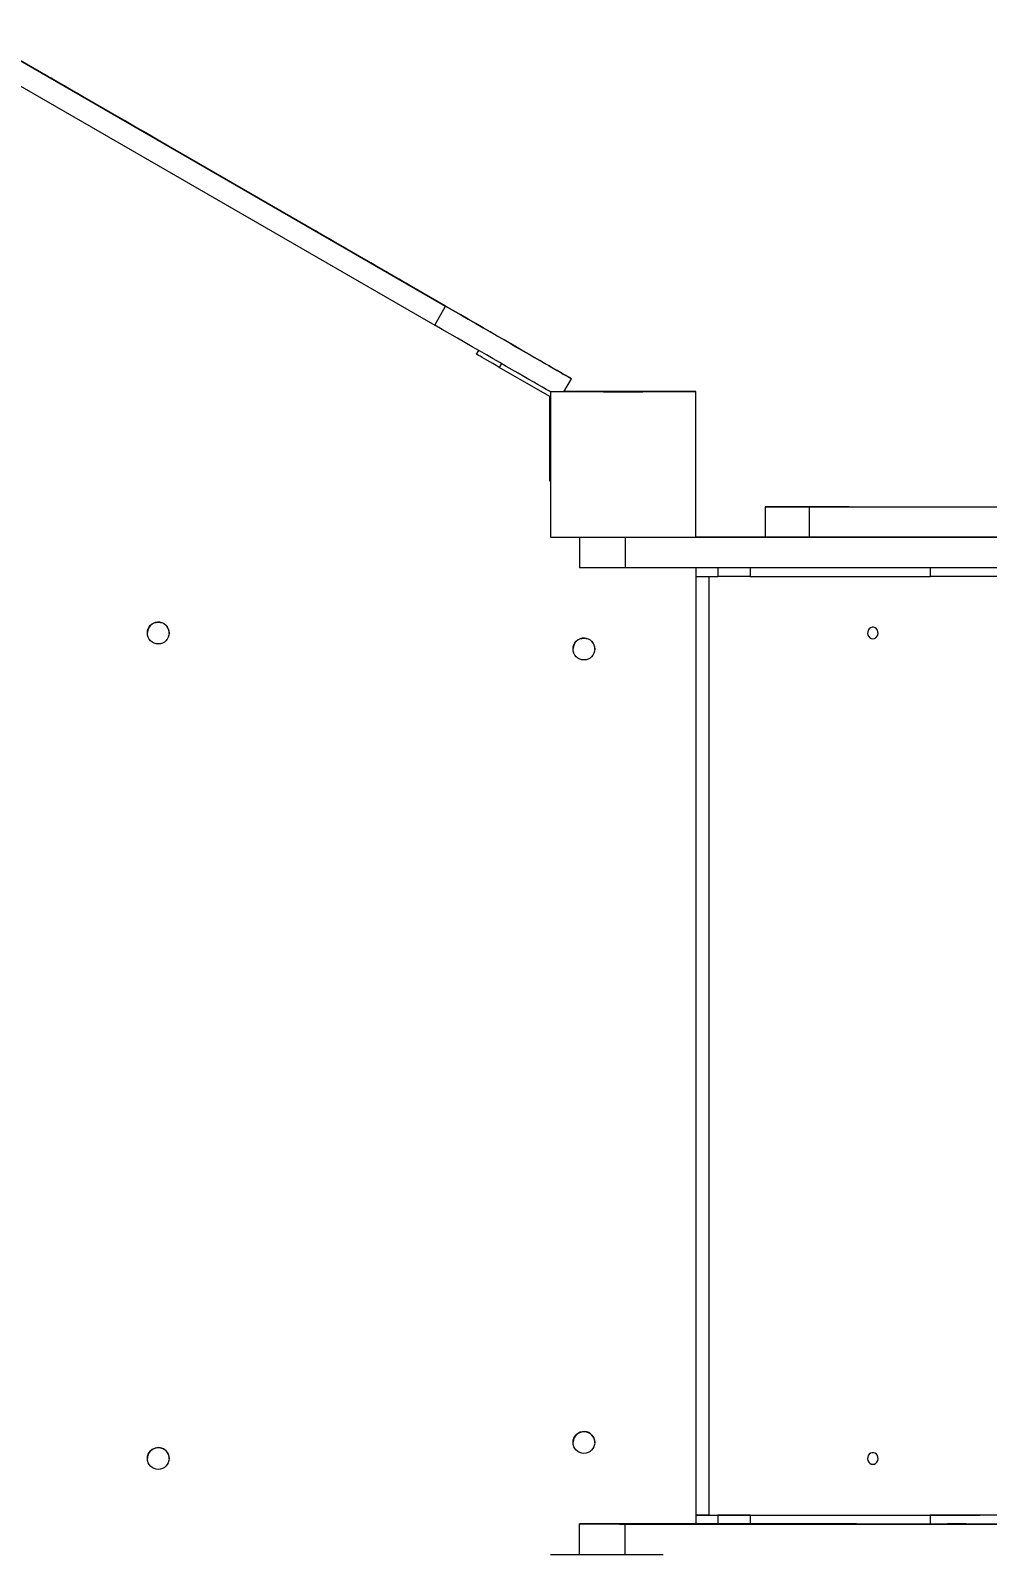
# Model space of a CAD drawing. Header units: millimetres. Extents: x -10881 to 8954, y -8695 to 5624.
# Drawn here: x 2961 to 3620, y -223 to 825 of the extents above; entities that cross this region are included whole.
import ezdxf

# ---------------------------------------------------------------- set-up
doc = ezdxf.new("R2010")
doc.units = ezdxf.units.MM
for name, color, linetype in [('DIKOM_ОБЪЕКТ', 7, 'Continuous'), ('DIKOM_РАЗМЕР_ЗОНА', 7, 'Continuous'), ('DIKOM_РАЗМЕР_ОБЪЕКТА', 7, 'Continuous')]:
    doc.layers.add(name, color=color, linetype=linetype)
doc.styles.add('style1', font='arial.ttf', dxfattribs={"width": 0.8})
doc.dimstyles.new('1-50', dxfattribs={"dimtxt": 300, "dimasz": 200, "dimexe": 100, "dimexo": 0, "dimgap": 100, "dimtad": 1, "dimtxsty": 'style1', "dimcen": 200, "dimclrd": 7, "dimclre": 7, "dimclrt": 7, "dimadec": 1, "dimazin": 2, "dimtfac": 1, "dimtmove": 0, "dimatfit": 2, "dimfxl": 0, "dimlwd": 25, "dimlwe": 18, "dimarcsym": 0})

# ---------------------------------------------------------------- blocks, each defined once
blk = doc.blocks.new('*D10')
at = {"layer": 'Defpoints', "color": 0, "transparency": 16777216}
for p in [(-7152.7, 2730.8), (7385.2, 911.3), (7385.2, -7693.8)]:
    blk.add_point(p, dxfattribs=at)
at = {"layer": 'DIKOM_РАЗМЕР_ОБЪЕКТА', "color": 7, "lineweight": 18, "transparency": 16777216}
for p, q in [((-7152.7, 2730.8), (-7152.7, -7793.8)), ((7385.2, 911.3), (7385.2, -7793.8))]:
    blk.add_line(p, q, dxfattribs=at)
at = {"layer": 'DIKOM_РАЗМЕР_ОБЪЕКТА', "color": 7, "lineweight": 25, "transparency": 16777216}
blk.add_line((-6952.7, -7693.8), (7185.2, -7693.8), dxfattribs=at)
at = {"layer": 'DIKOM_РАЗМЕР_ОБЪЕКТА', "color": 7, "transparency": 16777216}
for points in [[(-6952.7, -7660.4), (-6952.7, -7727.1), (-7152.7, -7693.8)], [(7185.2, -7660.4), (7185.2, -7727.1), (7385.2, -7693.8)]]:
    blk.add_solid(points, dxfattribs=at)
at = {"layer": 'DIKOM_РАЗМЕР_ОБЪЕКТА', "color": 7, "transparency": 16777216, "insert": (116.2, -7440.6), "char_height": 300, "attachment_point": 5, "style": 'style1'}
blk.add_mtext('14500', dxfattribs=at)
blk = doc.blocks.new('*D12')
at = {"layer": 'Defpoints', "color": 0, "transparency": 16777216}
for p in [(-9113.3, 3014), (8954.2, 2756.5), (8954.2, -8594.5)]:
    blk.add_point(p, dxfattribs=at)
at = {"layer": 'DIKOM_РАЗМЕР_ЗОНА', "color": 7, "lineweight": 18, "transparency": 16777216}
for p, q in [((-9113.3, 3014), (-9113.3, -8694.5)), ((8954.2, 2756.5), (8954.2, -8694.5))]:
    blk.add_line(p, q, dxfattribs=at)
at = {"layer": 'DIKOM_РАЗМЕР_ЗОНА', "color": 7, "lineweight": 25, "transparency": 16777216}
blk.add_line((-8913.3, -8594.5), (8754.2, -8594.5), dxfattribs=at)
at = {"layer": 'DIKOM_РАЗМЕР_ЗОНА', "color": 7, "transparency": 16777216}
for points in [[(-8913.3, -8561.2), (-8913.3, -8627.8), (-9113.3, -8594.5)], [(8754.2, -8561.2), (8754.2, -8627.8), (8954.2, -8594.5)]]:
    blk.add_solid(points, dxfattribs=at)
at = {"layer": 'DIKOM_РАЗМЕР_ЗОНА', "color": 7, "transparency": 16777216, "insert": (-79.6, -8341.3), "char_height": 300, "attachment_point": 5, "style": 'style1'}
blk.add_mtext('18000', dxfattribs=at)

msp = doc.modelspace()

# ---------------------------------------------------------------- linework, layer by layer
at = {"layer": 'DIKOM_ОБЪЕКТ', "color": 7, "linetype": 'Continuous', "lineweight": 15}
for p, q in [((2952.554, 805.715), (3247.003, 635.715)), ((3247.005, 635.816), (2952.556, 805.816)), ((2945.054, 792.724), (3239.503, 622.724)), ((2969.875, 795.74), (2969.876, 795.791)), ((3056.457, 745.752), (3056.479, 745.791)), ((3056.478, 745.74), (3056.479, 745.791)), ((3143.08, 695.74), (3143.081, 695.791)), ((3229.662, 645.752), (3229.684, 645.791)), ((3229.683, 645.74), (3229.684, 645.791)), ((3239.503, 622.724), (3247.003, 635.715)), ((3268.314, 602.648), (3269.805, 605.23)), ((3268.315, 602.706), (3269.781, 605.244)), ((3268.339, 602.692), (3268.315, 602.706)), ((3285.395, 596.231), (3283.903, 593.645)), ((3318.776, 573.511), (3283.903, 593.645)), ((3328.407, 576.726), (3333.606, 585.729)), ((3419.207, 577.028), (3328.582, 577.028)), ((3333.606, 585.729), (3333.607, 585.801)), ((3419.2, 576.696), (3419.207, 577.028)), ((3419.207, 477.028), (3419.207, 577.028)), ((3318.776, 533.243), (3318.776, 573.511)), ((3319.2, 576.696), (3319.2, 576.72)), ((3319.2, 576.696), (3319.2, 476.696)), ((3419.2, 576.696), (3319.2, 576.696)), ((3419.2, 476.696), (3419.2, 576.696)), ((3318.776, 533.243), (3319.2, 533.243)), ((3319.2, 515.246), (3318.776, 515.246)), ((3467.045, 497.706), (3467.045, 476.706)), ((3497.214, 497.7), (3497.214, 476.7)), ((3319.2, 476.696), (3419.2, 476.696)), ((3339.2, 476.696), (3339.2, 455.712)), ((3370.651, 476.696), (3370.651, 455.705)), ((3419.2, 476.696), (3419.202, 476.812)), ((3419.202, 476.822), (3419.204, 476.822)), ((3419.202, 476.817), (3419.202, 476.82)), ((3419.202, 476.817), (3419.207, 476.817)), ((3419.202, 476.815), (3419.208, 476.815)), ((3419.202, 476.81), (3419.202, 476.812)), ((3419.202, 476.81), (3419.202, 476.805)), ((3419.203, 476.824), (3419.207, 477.028)), ((3419.203, 476.824), (3419.203, 476.828)), ((3419.203, 476.824), (3419.204, 476.822)), ((3419.204, 476.822), (3419.204, 476.82)), ((3419.208, 476.815), (3419.207, 476.817)), ((3419.208, 476.815), (3419.208, 476.812)), ((3434.37, 476.806), (3434.37, 476.805)), ((3456.703, 476.803), (3456.703, 476.803)), ((3467.045, 476.801), (3464.347, 476.802)), ((3467.045, 476.81), (3466.372, 476.81)), ((3466.372, 476.81), (3466.372, 476.809)), ((3419.202, 455.702), (3419.202, 449.81)), ((3434.37, 455.702), (3434.37, 449.806)), ((3456.703, 455.7), (3456.703, 449.803)), ((3580.605, 455.695), (3580.605, 449.794)), ((3419.208, 449.81), (3419.208, -196.188)), ((3428.14, 449.807), (3428.14, -196.189)), ((3041.713, 411.116), (3041.713, 411.116)), ((3056.7, 410.505), (3056.7, 410.505)), ((3334.713, 400.116), (3334.713, 400.116)), ((3349.7, 399.505), (3349.7, 399.505)), ((3334.713, -145.884), (3334.713, -145.884)), ((3349.7, -146.495), (3349.7, -146.495)), ((3041.713, -156.884), (3041.713, -156.884)), ((3056.7, -157.495), (3056.7, -157.495)), ((3419.202, -196.19), (3419.202, -196.188)), ((3419.202, -196.19), (3419.202, -202.195)), ((3428.14, -196.189), (3457.046, -196.191)), ((3434.37, -196.194), (3434.37, -202.195)), ((3456.703, -196.197), (3456.703, -202.197)), ((3470.167, -196.192), (3611.085, -196.201)), ((3580.605, -196.206), (3580.605, -202.207)), ((3339.2, -202.288), (3339.202, -202.205)), ((3339.2, -223.288), (3339.2, -202.288)), ((3370.651, -223.295), (3370.651, -202.295)), ((3529.907, -202.287), (3529.907, -202.269)), ((3319.2, -223.304), (3319.202, -223.188)), ((3319.208, -223.185), (3339.2, -223.185)), ((3319.208, -223.188), (3319.208, -223.185))]:
    msp.add_line(p, q, dxfattribs=at)
at = {"layer": 'DIKOM_ОБЪЕКТ', "color": 7, "linetype": 'Continuous', "lineweight": 15, "flags": 128}
for points in [[(3056.478, 745.74), (3056.322, 745.83), (3055.855, 746.098), (3055.081, 746.545), (3054.004, 747.166), (3052.634, 747.956), (3050.979, 748.911), (3049.052, 750.023), (3046.866, 751.285), (3044.438, 752.686), (3041.784, 754.218), (3038.925, 755.868), (3035.88, 757.626), (3032.671, 759.479), (3029.322, 761.412), (3025.856, 763.413), (3022.299, 765.466), (3018.676, 767.557), (3015.014, 769.672), (3011.339, 771.794), (3007.676, 773.908), (3004.054, 776), (3000.497, 778.054), (2997.031, 780.055), (2993.682, 781.989), (2990.473, 783.842), (2987.428, 785.6), (2984.568, 787.252), (2981.915, 788.784), (2979.486, 790.186), (2977.301, 791.449), (2975.374, 792.562), (2973.719, 793.518), (2972.349, 794.31), (2971.272, 794.932), (2970.498, 795.379), (2970.031, 795.649), (2969.875, 795.74)], [(2969.876, 795.791), (2970.032, 795.701), (2970.499, 795.432), (2971.274, 794.986), (2972.35, 794.365), (2973.72, 793.574), (2975.375, 792.619), (2977.302, 791.507), (2979.488, 790.246), (2981.916, 788.844), (2984.57, 787.313), (2987.429, 785.662), (2990.474, 783.904), (2993.683, 782.052), (2997.033, 780.119), (3000.498, 778.118), (3004.055, 776.065), (3007.678, 773.973), (3011.34, 771.859), (3015.015, 769.737), (3018.678, 767.622), (3022.3, 765.531), (3025.857, 763.477), (3029.323, 761.476), (3032.672, 759.542), (3035.881, 757.689), (3038.926, 755.93), (3041.786, 754.279), (3044.439, 752.747), (3046.868, 751.344), (3049.053, 750.082), (3050.98, 748.969), (3052.635, 748.013), (3054.005, 747.221), (3055.082, 746.599), (3055.856, 746.151), (3056.323, 745.881), (3056.479, 745.791)], [(3229.683, 645.74), (3229.527, 645.83), (3229.06, 646.098), (3228.286, 646.545), (3227.209, 647.166), (3225.839, 647.956), (3224.184, 648.911), (3222.257, 650.023), (3220.071, 651.285), (3217.643, 652.686), (3214.99, 654.218), (3212.13, 655.868), (3209.085, 657.626), (3205.876, 659.479), (3202.527, 661.412), (3199.061, 663.413), (3195.504, 665.466), (3191.881, 667.557), (3188.219, 669.672), (3184.544, 671.794), (3180.881, 673.908), (3177.259, 676), (3173.702, 678.054), (3170.236, 680.055), (3166.887, 681.989), (3163.678, 683.842), (3160.633, 685.6), (3157.773, 687.252), (3155.12, 688.784), (3152.692, 690.186), (3150.506, 691.449), (3148.579, 692.562), (3146.924, 693.518), (3145.554, 694.31), (3144.477, 694.932), (3143.703, 695.379), (3143.236, 695.649), (3143.08, 695.74)], [(3143.081, 695.791), (3143.237, 695.701), (3143.704, 695.432), (3144.479, 694.986), (3145.555, 694.365), (3146.925, 693.574), (3148.58, 692.619), (3150.507, 691.507), (3152.693, 690.246), (3155.121, 688.844), (3157.775, 687.313), (3160.634, 685.662), (3163.68, 683.904), (3166.888, 682.052), (3170.238, 680.119), (3173.703, 678.118), (3177.26, 676.065), (3180.883, 673.973), (3184.545, 671.859), (3188.221, 669.737), (3191.883, 667.622), (3195.505, 665.531), (3199.062, 663.477), (3202.528, 661.476), (3205.877, 659.542), (3209.086, 657.689), (3212.131, 655.93), (3214.991, 654.279), (3217.644, 652.747), (3220.073, 651.344), (3222.258, 650.082), (3224.185, 648.969), (3225.84, 648.013), (3227.21, 647.221), (3228.287, 646.599), (3229.061, 646.151), (3229.528, 645.881), (3229.684, 645.791)], [(3333.606, 585.729), (3333.448, 585.82), (3332.974, 586.092), (3332.187, 586.546), (3331.089, 587.179), (3329.684, 587.989), (3327.978, 588.973), (3325.976, 590.128), (3323.686, 591.45), (3321.116, 592.933), (3318.275, 594.572), (3315.175, 596.361), (3311.826, 598.294), (3308.24, 600.364), (3304.431, 602.562), (3300.412, 604.882), (3296.199, 607.314), (3291.806, 609.85), (3287.249, 612.48), (3282.546, 615.195), (3277.713, 617.986), (3272.767, 620.84), (3267.728, 623.749), (3262.613, 626.702), (3257.442, 629.688), (3252.232, 632.696), (3247.003, 635.715)], [(3247.005, 635.816), (3252.234, 632.797), (3257.444, 629.789), (3262.615, 626.803), (3267.73, 623.85), (3272.769, 620.94), (3277.715, 618.085), (3282.548, 615.294), (3287.251, 612.578), (3291.808, 609.947), (3296.201, 607.41), (3300.414, 604.977), (3304.433, 602.656), (3308.242, 600.456), (3311.828, 598.385), (3315.177, 596.451), (3318.277, 594.66), (3321.118, 593.02), (3323.687, 591.535), (3325.978, 590.212), (3327.98, 589.056), (3329.686, 588.07), (3331.091, 587.258), (3332.189, 586.623), (3332.976, 586.168), (3333.449, 585.893), (3333.607, 585.801)], [(3319.2, 576.72), (3318.476, 577.138), (3316.186, 578.459), (3313.616, 579.942), (3310.775, 581.581), (3307.675, 583.371), (3304.326, 585.304), (3300.74, 587.373), (3296.931, 589.572), (3292.912, 591.892), (3288.699, 594.324), (3284.306, 596.86), (3279.749, 599.49), (3275.046, 602.205), (3270.213, 604.995), (3265.267, 607.85), (3260.228, 610.759), (3255.113, 613.712), (3249.942, 616.698), (3244.732, 619.706), (3239.503, 622.724)], [(3298.099, 606.236), (3297.945, 606.325), (3297.497, 606.584), (3296.795, 606.989), (3295.9, 607.505), (3294.894, 608.086), (3293.864, 608.681), (3292.903, 609.236), (3292.095, 609.702), (3291.514, 610.038), (3291.209, 610.214), (3291.209, 610.214), (3291.514, 610.039), (3292.095, 609.703), (3292.903, 609.237), (3293.864, 608.682), (3294.894, 608.088), (3295.9, 607.506), (3296.795, 606.99), (3297.497, 606.584), (3297.945, 606.325), (3298.099, 606.236)], [(3298.1, 606.294), (3297.946, 606.383), (3297.498, 606.641), (3296.796, 607.047), (3295.901, 607.563), (3294.895, 608.144), (3293.865, 608.739), (3292.904, 609.294), (3292.096, 609.76), (3291.515, 610.096), (3291.21, 610.272), (3291.21, 610.272), (3291.515, 610.096), (3292.097, 609.761), (3292.904, 609.295), (3293.865, 608.74), (3294.895, 608.145), (3295.901, 607.564), (3296.796, 607.048), (3297.498, 606.642), (3297.946, 606.383), (3298.1, 606.294)], [(3283.903, 593.645), (3281.684, 594.926), (3279.511, 596.181), (3277.427, 597.384), (3275.475, 598.512), (3273.694, 599.54), (3272.122, 600.448), (3270.789, 601.218), (3269.723, 601.834), (3268.946, 602.283), (3268.473, 602.556), (3268.314, 602.648)], [(3355.702, 576.819), (3355.887, 576.819), (3356.434, 576.818), (3357.33, 576.818), (3358.549, 576.818), (3360.059, 576.818), (3361.819, 576.817), (3363.78, 576.817), (3365.888, 576.817), (3368.088, 576.817), (3370.317, 576.817), (3372.516, 576.817), (3374.625, 576.817), (3376.586, 576.817), (3378.346, 576.818), (3379.856, 576.818), (3381.075, 576.818), (3381.971, 576.818), (3382.518, 576.819), (3382.702, 576.819), (3382.518, 576.819), (3381.971, 576.82), (3381.075, 576.82), (3379.856, 576.82), (3378.346, 576.82), (3376.586, 576.821), (3374.625, 576.821), (3372.517, 576.821), (3370.317, 576.821), (3368.088, 576.821), (3365.888, 576.821), (3363.78, 576.821), (3361.819, 576.821), (3360.059, 576.82), (3358.549, 576.82), (3357.33, 576.82), (3356.434, 576.82), (3355.887, 576.819), (3355.702, 576.819)], [(3355.702, 576.819), (3355.887, 576.819), (3356.434, 576.818), (3357.33, 576.818), (3358.549, 576.818), (3360.059, 576.818), (3361.819, 576.817), (3363.78, 576.817), (3365.888, 576.817), (3368.088, 576.817), (3370.317, 576.817), (3372.516, 576.817), (3374.625, 576.817), (3376.586, 576.817), (3378.346, 576.818), (3379.856, 576.818), (3381.075, 576.818), (3381.971, 576.818), (3382.518, 576.819), (3382.702, 576.819), (3382.518, 576.819), (3381.971, 576.82), (3381.075, 576.82), (3379.856, 576.82), (3378.346, 576.82), (3376.586, 576.821), (3374.625, 576.821), (3372.517, 576.821), (3370.317, 576.821), (3368.088, 576.821), (3365.888, 576.821), (3363.78, 576.821), (3361.819, 576.821), (3360.059, 576.82), (3358.549, 576.82), (3357.33, 576.82), (3356.434, 576.82), (3355.887, 576.819), (3355.702, 576.819)], [(3364.207, 577.021), (3364.392, 577.021), (3364.935, 577.02), (3365.794, 577.02), (3366.906, 577.02), (3368.189, 577.02), (3369.548, 577.02), (3370.881, 577.02), (3372.09, 577.02), (3373.085, 577.02), (3373.793, 577.02), (3374.16, 577.021), (3374.16, 577.021), (3373.793, 577.021), (3373.085, 577.021), (3372.09, 577.021), (3370.881, 577.021), (3369.548, 577.021), (3368.189, 577.021), (3366.906, 577.021), (3365.794, 577.021), (3364.935, 577.021), (3364.392, 577.021), (3364.207, 577.021)], [(3364.207, 577.021), (3364.392, 577.021), (3364.935, 577.02), (3365.794, 577.02), (3366.906, 577.02), (3368.189, 577.02), (3369.548, 577.02), (3370.881, 577.02), (3372.09, 577.02), (3373.085, 577.02), (3373.793, 577.02), (3374.16, 577.021), (3374.16, 577.021), (3373.793, 577.021), (3373.085, 577.021), (3372.09, 577.021), (3370.881, 577.021), (3369.548, 577.021), (3368.189, 577.021), (3366.906, 577.021), (3365.794, 577.021), (3364.935, 577.021), (3364.392, 577.021), (3364.207, 577.021)], [(3318.776, 515.246), (3318.776, 515.429), (3318.776, 515.974), (3318.776, 516.872), (3318.776, 518.102), (3318.776, 519.641), (3318.776, 521.457), (3318.776, 523.512), (3318.776, 525.766), (3318.776, 528.172), (3318.776, 530.682), (3318.776, 533.243)], [(3524.877, 497.712), (3521.077, 497.712), (3517.196, 497.712), (3513.266, 497.712), (3509.318, 497.712), (3505.384, 497.712), (3501.495, 497.712), (3497.684, 497.712), (3493.979, 497.712), (3490.413, 497.712), (3487.012, 497.711), (3483.805, 497.711), (3480.817, 497.711), (3478.073, 497.71), (3475.594, 497.71), (3473.401, 497.709), (3471.51, 497.709), (3469.938, 497.708), (3468.697, 497.708), (3467.797, 497.707), (3467.245, 497.707), (3467.046, 497.706), (3467.201, 497.705), (3467.709, 497.705), (3468.566, 497.704), (3469.765, 497.704), (3471.296, 497.703), (3473.147, 497.703), (3475.304, 497.702), (3477.748, 497.702), (3480.46, 497.701), (3483.419, 497.701), (3486.6, 497.701), (3489.978, 497.7), (3493.525, 497.7), (3497.214, 497.7)], [(3497.214, 497.7), (3523.612, 497.699), (3550.118, 497.697), (3576.726, 497.696), (3603.433, 497.695), (3630.234, 497.694)], [(3507.045, 497.706), (3507.223, 497.706), (3507.74, 497.706), (3508.551, 497.705), (3509.584, 497.705), (3510.746, 497.705), (3511.935, 497.705), (3513.045, 497.705), (3513.977, 497.706), (3514.649, 497.706), (3515, 497.706), (3515, 497.706), (3514.649, 497.706), (3513.977, 497.706), (3513.045, 497.706), (3511.935, 497.706), (3510.746, 497.707), (3509.584, 497.706), (3508.551, 497.706), (3507.74, 497.706), (3507.223, 497.706), (3507.045, 497.706)], [(3524.877, 497.712), (3550.722, 497.711), (3576.675, 497.71), (3602.73, 497.708), (3628.883, 497.707)], [(3637.39, 476.692), (3610.238, 476.694), (3583.18, 476.695), (3556.221, 476.696), (3529.365, 476.697), (3502.617, 476.698), (3475.982, 476.699), (3449.463, 476.701), (3423.066, 476.702), (3419.2, 476.702)], [(3419.202, 476.81), (3419.408, 476.809), (3420.021, 476.809), (3421.034, 476.808), (3422.432, 476.808), (3424.197, 476.807), (3426.304, 476.807), (3428.725, 476.807), (3431.426, 476.806), (3434.37, 476.806)], [(3467.045, 476.85), (3465.951, 476.85), (3461.162, 476.851), (3456.101, 476.852), (3450.78, 476.852), (3445.212, 476.853), (3439.41, 476.854), (3433.389, 476.854), (3427.164, 476.855), (3420.749, 476.856), (3419.203, 476.856)], [(3419.207, 476.805), (3423.055, 476.805), (3427.874, 476.805), (3432.6, 476.805), (3437.208, 476.805), (3441.676, 476.804), (3445.982, 476.804), (3450.103, 476.804), (3454.019, 476.803), (3457.711, 476.803), (3461.159, 476.802), (3464.347, 476.802)], [(3456.703, 476.803), (3454.602, 476.803), (3452.281, 476.804), (3449.75, 476.804), (3447.021, 476.805), (3444.105, 476.805), (3441.015, 476.805), (3437.765, 476.806), (3434.37, 476.806)], [(3467.045, 476.717), (3465.726, 476.717), (3462.849, 476.718), (3460.255, 476.718), (3457.959, 476.719), (3455.974, 476.719), (3454.313, 476.72), (3452.984, 476.721), (3451.997, 476.721), (3451.355, 476.722), (3451.064, 476.723), (3451.125, 476.723), (3451.538, 476.724), (3452.3, 476.724), (3453.406, 476.725), (3454.851, 476.726), (3456.626, 476.726), (3458.72, 476.727), (3461.121, 476.728), (3463.815, 476.728), (3466.786, 476.729), (3467.045, 476.729)], [(3456.703, 476.803), (3460.372, 476.802), (3464.358, 476.801), (3467.045, 476.801)], [(3466.372, 476.81), (3465.842, 476.81), (3465.609, 476.809), (3465.684, 476.809), (3466.062, 476.809), (3466.731, 476.809), (3467.045, 476.809)], [(3467.045, 476.706), (3467.201, 476.705), (3467.709, 476.705), (3468.566, 476.704), (3469.765, 476.704), (3471.296, 476.703), (3473.147, 476.703), (3475.304, 476.702), (3477.748, 476.702), (3480.46, 476.701), (3483.419, 476.701), (3486.6, 476.701), (3489.978, 476.7), (3493.525, 476.7), (3497.214, 476.7)], [(3497.214, 476.7), (3523.612, 476.699), (3550.118, 476.697), (3576.726, 476.696), (3603.433, 476.695), (3630.234, 476.694)], [(3370.651, 455.705), (3366.774, 455.705), (3363.059, 455.706), (3359.533, 455.706), (3356.221, 455.706), (3353.147, 455.707), (3350.335, 455.707), (3347.803, 455.708), (3345.571, 455.708), (3343.654, 455.709), (3342.066, 455.709), (3340.819, 455.71), (3339.922, 455.711), (3339.381, 455.711), (3339.2, 455.712)], [(3637.39, 455.692), (3610.238, 455.694), (3583.18, 455.695), (3556.221, 455.696), (3529.365, 455.697), (3502.617, 455.698), (3475.982, 455.699), (3449.463, 455.701), (3423.066, 455.702), (3396.794, 455.704), (3370.651, 455.705)], [(3419.202, 449.81), (3419.408, 449.809), (3420.021, 449.809), (3421.034, 449.808), (3422.432, 449.808), (3424.197, 449.807), (3426.304, 449.807), (3428.725, 449.807), (3431.426, 449.806), (3434.37, 449.806)], [(3456.703, 449.803), (3454.602, 449.803), (3452.281, 449.804), (3449.75, 449.804), (3447.021, 449.805), (3444.105, 449.805), (3441.015, 449.805), (3437.765, 449.806), (3434.37, 449.806)], [(3456.703, 449.803), (3460.372, 449.802), (3464.358, 449.801), (3468.652, 449.8), (3473.239, 449.8), (3478.108, 449.799), (3483.242, 449.798), (3488.629, 449.798), (3494.251, 449.797), (3500.092, 449.796), (3506.136, 449.796), (3512.364, 449.795), (3518.759, 449.795), (3525.302, 449.795), (3531.973, 449.794), (3538.753, 449.794), (3545.623, 449.794), (3552.562, 449.794), (3559.551, 449.794), (3566.568, 449.794), (3573.593, 449.794), (3580.605, 449.794)], [(3708.697, 449.787), (3703.074, 449.788), (3697.191, 449.788), (3691.06, 449.789), (3684.699, 449.79), (3678.12, 449.79), (3671.341, 449.791), (3664.377, 449.791), (3657.245, 449.792), (3649.962, 449.792), (3642.546, 449.793), (3635.015, 449.793), (3627.386, 449.793), (3619.679, 449.793), (3611.91, 449.794), (3604.1, 449.794), (3596.267, 449.794), (3588.429, 449.794), (3580.605, 449.794)], [(3541.055, 406.804), (3542.12, 406.981), (3543.09, 407.499), (3543.88, 408.31), (3544.418, 409.342), (3544.658, 410.505), (3544.578, 411.694), (3544.184, 412.803), (3543.513, 413.736), (3542.623, 414.407), (3541.593, 414.759), (3540.516, 414.759), (3539.487, 414.408), (3538.597, 413.736), (3537.926, 412.804), (3537.532, 411.694), (3537.452, 410.505), (3537.691, 409.343), (3538.23, 408.31), (3539.02, 407.499), (3539.99, 406.981), (3541.055, 406.804)], [(3541.055, -161.196), (3542.12, -161.019), (3543.09, -160.501), (3543.88, -159.69), (3544.418, -158.658), (3544.658, -157.495), (3544.578, -156.306), (3544.184, -155.197), (3543.513, -154.264), (3542.623, -153.593), (3541.593, -153.241), (3540.516, -153.241), (3539.487, -153.592), (3538.597, -154.264), (3537.926, -155.196), (3537.532, -156.306), (3537.452, -157.495), (3537.691, -158.657), (3538.23, -159.69), (3539.02, -160.501), (3539.99, -161.019), (3541.055, -161.196)], [(3419.202, -196.19), (3419.408, -196.191), (3420.021, -196.191), (3421.034, -196.192), (3422.432, -196.192), (3424.197, -196.192), (3426.304, -196.193), (3428.725, -196.193), (3431.426, -196.194), (3434.37, -196.194)], [(3428.14, -196.145), (3427.164, -196.145), (3420.749, -196.144), (3419.265, -196.144)], [(3456.703, -196.197), (3454.602, -196.197), (3452.281, -196.196), (3449.75, -196.196), (3447.021, -196.195), (3444.105, -196.195), (3441.015, -196.195), (3437.765, -196.194), (3434.37, -196.194)], [(3456.703, -196.197), (3460.372, -196.198), (3464.358, -196.199), (3468.652, -196.2), (3473.239, -196.2), (3478.108, -196.201), (3483.242, -196.202), (3488.629, -196.202), (3494.251, -196.203), (3500.092, -196.204), (3506.136, -196.204), (3512.364, -196.205), (3518.759, -196.205), (3525.302, -196.205), (3531.973, -196.206), (3538.753, -196.206), (3545.623, -196.206), (3552.562, -196.206), (3559.551, -196.206), (3566.568, -196.206), (3573.593, -196.206), (3580.605, -196.206)], [(3467.098, -196.191), (3467.663, -196.191), (3468.823, -196.192), (3470.167, -196.192)], [(3708.697, -196.213), (3703.074, -196.212), (3697.191, -196.212), (3691.06, -196.211), (3684.699, -196.21), (3678.12, -196.21), (3671.341, -196.209), (3664.377, -196.209), (3657.245, -196.208), (3649.962, -196.208), (3642.546, -196.207), (3635.015, -196.207), (3627.386, -196.207), (3619.679, -196.207), (3611.91, -196.206), (3604.1, -196.206), (3596.267, -196.206), (3588.429, -196.206), (3580.605, -196.206)], [(3611.085, -196.201), (3612.56, -196.201), (3614.111, -196.201), (3615.012, -196.201)], [(3339.2, -202.288), (3339.381, -202.289), (3339.922, -202.289), (3340.819, -202.29), (3342.066, -202.291), (3343.654, -202.291), (3345.571, -202.292), (3347.803, -202.292), (3350.335, -202.293), (3353.147, -202.293), (3356.221, -202.294), (3359.533, -202.294), (3363.059, -202.294), (3366.774, -202.295), (3370.651, -202.295)], [(3457.496, -202.197), (3454.173, -202.197), (3450.26, -202.196), (3446.142, -202.196), (3441.837, -202.196), (3437.369, -202.195), (3432.759, -202.195), (3428.031, -202.195), (3423.208, -202.195), (3418.315, -202.195), (3413.377, -202.194), (3408.417, -202.194), (3403.461, -202.195), (3398.534, -202.195), (3393.66, -202.195), (3388.865, -202.195), (3384.172, -202.195), (3379.604, -202.195), (3375.186, -202.196), (3370.938, -202.196), (3366.882, -202.197), (3363.039, -202.197), (3359.428, -202.197), (3356.067, -202.198), (3352.972, -202.199), (3350.16, -202.199), (3347.645, -202.2), (3345.439, -202.2), (3343.553, -202.201), (3341.997, -202.202), (3340.779, -202.202), (3339.904, -202.203), (3339.378, -202.204), (3339.202, -202.205)], [(3370.651, -202.295), (3396.794, -202.296), (3423.066, -202.298), (3449.463, -202.299), (3475.982, -202.301), (3502.617, -202.302), (3529.365, -202.303), (3556.221, -202.304), (3583.18, -202.305), (3610.238, -202.306), (3637.39, -202.307)], [(3374.8, -202.287), (3374.978, -202.287), (3375.499, -202.287), (3376.319, -202.287), (3377.372, -202.288), (3378.574, -202.288), (3379.826, -202.288), (3381.028, -202.288), (3382.082, -202.287), (3382.902, -202.287), (3383.422, -202.287), (3383.6, -202.287), (3383.422, -202.287), (3382.902, -202.287), (3382.082, -202.287), (3381.028, -202.286), (3379.826, -202.286), (3378.574, -202.286), (3377.372, -202.286), (3376.319, -202.287), (3375.499, -202.287), (3374.978, -202.287), (3374.8, -202.287)], [(3374.801, -202.245), (3374.979, -202.245), (3375.5, -202.246), (3376.32, -202.246), (3377.373, -202.246), (3378.575, -202.246), (3379.827, -202.246), (3381.029, -202.246), (3382.083, -202.246), (3382.903, -202.246), (3383.423, -202.245), (3383.601, -202.245), (3383.423, -202.245), (3382.903, -202.245), (3382.083, -202.245), (3381.029, -202.245), (3379.827, -202.245), (3378.575, -202.245), (3377.373, -202.245), (3376.32, -202.245), (3375.5, -202.245), (3374.979, -202.245), (3374.801, -202.245)], [(3374.802, -202.203), (3374.98, -202.204), (3375.5, -202.204), (3376.321, -202.204), (3377.374, -202.204), (3378.576, -202.204), (3379.828, -202.204), (3381.03, -202.204), (3382.083, -202.204), (3382.904, -202.204), (3383.424, -202.204), (3383.602, -202.203), (3383.424, -202.203), (3382.904, -202.203), (3382.083, -202.203), (3381.03, -202.203), (3379.828, -202.203), (3378.576, -202.203), (3377.374, -202.203), (3376.321, -202.203), (3375.5, -202.203), (3374.98, -202.203), (3374.802, -202.203)], [(3529.907, -202.269), (3525.491, -202.269), (3520.991, -202.269), (3516.432, -202.269), (3511.842, -202.269), (3507.247, -202.269), (3502.675, -202.269), (3498.151, -202.269), (3493.703, -202.269), (3489.357, -202.269), (3485.138, -202.269), (3481.072, -202.27), (3477.181, -202.27), (3473.489, -202.27), (3470.017, -202.271), (3466.786, -202.271), (3463.815, -202.272), (3461.121, -202.272), (3458.72, -202.273), (3456.626, -202.274), (3454.851, -202.274), (3453.406, -202.275), (3452.3, -202.275), (3451.538, -202.276), (3451.125, -202.277), (3451.064, -202.277), (3451.355, -202.278), (3451.997, -202.279), (3452.984, -202.279), (3454.313, -202.28), (3455.974, -202.281), (3457.959, -202.281), (3460.255, -202.282), (3462.849, -202.282), (3465.726, -202.283), (3468.869, -202.283), (3472.26, -202.284), (3475.878, -202.284), (3479.702, -202.285), (3483.711, -202.285), (3487.88, -202.285), (3492.184, -202.285)], [(3492.184, -202.285), (3518.777, -202.287), (3545.479, -202.288), (3572.283, -202.289), (3599.187, -202.29), (3626.186, -202.291)], [(3507.045, -202.294), (3507.223, -202.294), (3507.74, -202.294), (3508.551, -202.294), (3509.584, -202.295), (3510.746, -202.295), (3511.935, -202.295), (3513.045, -202.294), (3513.977, -202.294), (3514.649, -202.294), (3515, -202.294), (3515, -202.294), (3514.649, -202.294), (3513.977, -202.294), (3513.045, -202.293), (3511.935, -202.293), (3510.746, -202.293), (3509.584, -202.293), (3508.551, -202.294), (3507.74, -202.294), (3507.223, -202.294), (3507.045, -202.294)], [(3529.907, -202.269), (3555.553, -202.27), (3581.306, -202.271), (3607.161, -202.272), (3633.114, -202.273)], [(3569.183, -202.206), (3570.635, -202.206), (3577.909, -202.207), (3585.188, -202.206), (3592.453, -202.206)], [(3605.426, -202.206), (3599.909, -202.206), (3592.453, -202.206)], [(3339.2, -223.288), (3339.381, -223.289), (3339.922, -223.289), (3340.819, -223.29), (3342.066, -223.291), (3343.654, -223.291), (3345.571, -223.292), (3347.803, -223.292), (3350.335, -223.293), (3353.147, -223.293), (3356.221, -223.294), (3359.533, -223.294), (3363.059, -223.294), (3366.774, -223.295), (3370.651, -223.295)], [(3370.651, -223.295), (3396.794, -223.296)]]:
    msp.add_lwpolyline(points, dxfattribs=at)
at = {"layer": 'DIKOM_ОБЪЕКТ', "color": 7, "linetype": 'Continuous', "lineweight": 15}
for centre in [(3049.206, 410.81), (3342.206, 399.81), (3342.206, -146.19), (3049.206, -157.19)]:
    msp.add_circle(centre, 7.5, dxfattribs=at)
for centre, start, end in [((3049.206, 410.81), 81.861206, 177.666371), ((3049.206, 410.81), 357.666371, 81.861206), ((3342.206, 399.81), 357.666371, 177.666371), ((3342.206, -146.19), 86.731904, 177.666371), ((3342.206, -146.19), 357.666371, 86.731904), ((3049.206, -157.19), 143.840116, 177.666371), ((3049.206, -157.19), 357.666371, 143.840116)]:
    msp.add_arc(centre, 7.5, start, end, dxfattribs=at)

# ---------------------------------------------------------------- dimensions: what is measured, and where the dimension line sits
at = {"layer": 'DIKOM_РАЗМЕР_ЗОНА'}
dim = msp.add_linear_dim(base=(8954.2, -8594.513), p1=(-9113.319, 3014.045), p2=(8954.2, 2756.48), text='18000', dimstyle='1-50', dxfattribs=at)
dim.commit()
dim.dimension.update_dxf_attribs({"geometry": '*D12', "text_midpoint": (-79.559, -8594.513), "dimtype": 160})
at = {"layer": 'DIKOM_РАЗМЕР_ОБЪЕКТА'}
dim = msp.add_linear_dim(base=(7385.217, -7693.766), p1=(-7152.73, 2730.795), p2=(7385.217, 911.281), text='14500', dimstyle='1-50', dxfattribs=at)
dim.commit()
dim.dimension.update_dxf_attribs({"geometry": '*D10', "text_midpoint": (116.244, -7693.766), "dimtype": 160})

doc.saveas('drawing.dxf')
